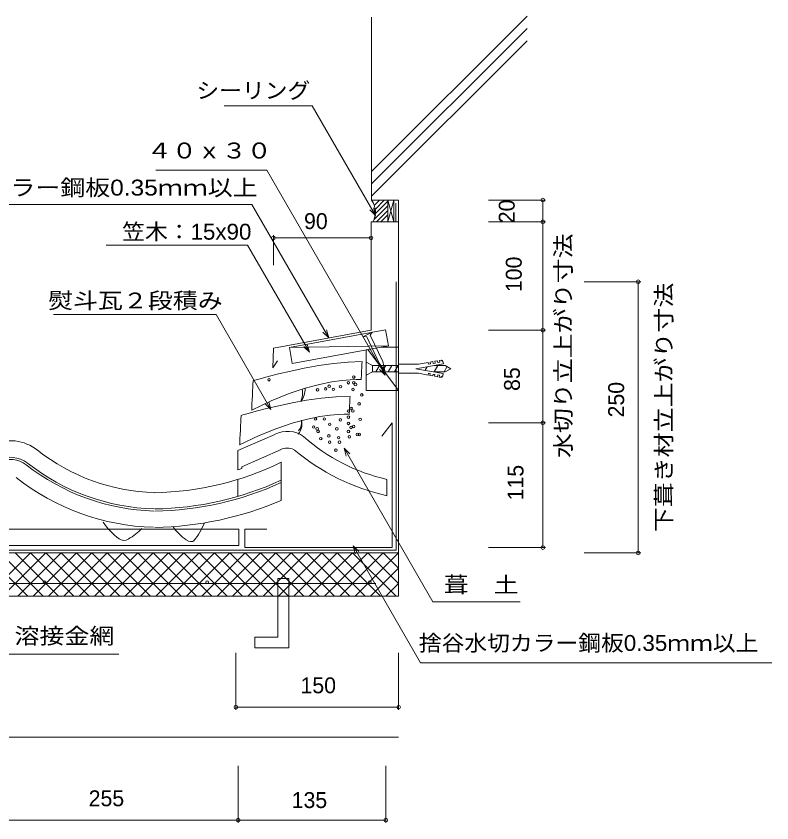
# Model space of a CAD drawing. Units: millimetres, scale not verified. Extents: x -642 to 731, y -427 to 427.
# Drawn here: x 35 to 731, y -317 to 427 of the extents above; entities that cross this region are included whole.
import ezdxf
from ezdxf.enums import TextEntityAlignment as Align

# ---------------------------------------------------------------- set-up
doc = ezdxf.new("R2010")
doc.units = ezdxf.units.MM
doc.header["$LTSCALE"] = 10
doc.linetypes.add('DASHED1', pattern=[1.8, 1.2, -0.6])
doc.linetypes.add('DASHED3', pattern=[4, 3, -1])
for name, color, linetype, lineweight in [('0-0_LAYER001', 1, 'Continuous', 18), ('0-1_LAYER003', 7, 'Continuous', 18), ('0-2_LAYER004', 2, 'Continuous', 18), ('0-3_LAYER005', 2, 'Continuous', 18), ('0-4_LAYER007', 2, 'Continuous', 18)]:
    doc.layers.add(name, color=color, linetype=linetype, lineweight=lineweight)
doc.styles.add('2', font='')
doc.styles.get('2').set_extended_font_data('2')

msp = doc.modelspace()

# ---------------------------------------------------------------- linework, layer by layer
at = {"layer": '0-0_LAYER001', "color": 2}
for p, q in [((377.42, 257.46), (377.42, 237.46)), ((522.81, 257.46), (470.31, 257.46)), ((520.31, 237.46), (520.31, 257.46)), ((522.81, 237.46), (470.31, 237.46)), ((520.31, 137.46), (520.31, 237.46)), ((354.9, 131.82), (362.97, 135.58)), ((361.29, 133.04), (362.97, 135.58)), ((522.81, 137.46), (470.31, 137.46)), ((522.81, 137.46), (470.31, 137.46)), ((357.93, 131.47), (354.9, 131.82)), ((357.93, 131.47), (369.34, 107)), ((361.29, 133.04), (372.7, 108.57)), ((357.39, 82.03), (357.39, 119.44)), ((387.39, 82.03), (359.1, 119.75)), ((371.52, 122.03), (387.39, 122.03)), ((357.39, 96.03), (357.39, 108.03)), ((363.39, 105.03), (357.39, 108.03)), ((363.39, 99.03), (363.39, 105.03)), ((387.39, 105.03), (363.39, 105.03)), ((366.28, 99.03), (369.74, 105.03)), ((369.34, 107), (374.8, 99.93)), ((372, 99.03), (375.46, 105.03)), ((374.8, 99.93), (372.7, 108.57)), ((377.72, 99.03), (381.19, 105.03)), ((383.45, 99.03), (386.91, 105.03)), ((387.39, 106.28), (405.59, 106.28)), ((387.39, 97.78), (387.39, 106.28)), ((403.37, 102.03), (428.64, 106.48)), ((414.68, 107.88), (405.59, 106.28)), ((414.98, 106.21), (414.68, 107.88)), ((414.98, 106.21), (416.65, 106.5)), ((419.02, 108.64), (416.36, 108.17)), ((416.65, 106.5), (416.36, 108.18)), ((419.31, 106.97), (419.02, 108.64)), ((419.31, 106.97), (420.99, 107.27)), ((420.11, 99.07), (423.54, 105.03)), ((430.39, 105.03), (420.38, 105.03)), ((423.35, 109.41), (420.69, 108.94)), ((420.99, 107.27), (420.69, 108.94)), ((423.65, 107.73), (423.35, 109.41)), ((423.65, 107.73), (425.32, 108.03)), ((426.5, 109.96), (425.02, 109.7)), ((425.32, 108.03), (425.02, 109.7)), ((428.24, 108.75), (428.64, 106.48)), ((435.39, 102.03), (430.39, 105.03)), ((357.39, 96.03), (363.39, 99.03)), ((387.39, 99.03), (363.39, 99.03)), ((387.39, 97.78), (405.59, 97.78)), ((403.37, 102.03), (428.46, 97.6)), ((414.51, 96.2), (405.59, 97.78)), ((411.72, 100.55), (413.62, 103.83)), ((414.81, 97.88), (414.51, 96.2)), ((414.81, 97.88), (416.48, 97.58)), ((416.48, 97.58), (416.18, 95.91)), ((419.14, 97.11), (418.84, 95.44)), ((419.14, 97.11), (420.81, 96.82)), ((430.39, 99.03), (420.38, 99.03)), ((420.81, 96.82), (420.52, 95.14)), ((428.07, 95.34), (428.46, 97.6)), ((429.32, 99.03), (432.16, 103.96)), ((430.39, 99.03), (435.39, 102.03)), ((418.84, 95.44), (416.18, 95.91)), ((423.18, 94.68), (420.52, 95.14)), ((423.47, 96.35), (423.18, 94.68)), ((423.47, 96.35), (425.15, 96.05)), ((425.15, 96.05), (424.85, 94.38)), ((426.33, 94.12), (424.85, 94.38)), ((357.39, 82.03), (387.39, 82.03)), ((381.4, 52.22), (371.83, 39.9)), ((522.81, 52.22), (470.31, 52.22)), ((520.31, -62.91), (520.31, 52.22)), ((522.81, -62.91), (470.31, -62.91)), ((-641.53, -107.78), (387.39, -107.78)), ((237.39, -212.52), (237.39, -160.02)), ((387.39, -212.52), (387.39, -160.02)), ((387.39, -210.02), (237.39, -210.02)), ((239.56, -316.66), (239.56, -264.16)), ((375.51, -316.66), (375.51, -264.16)), ((-15.44, -314.16), (239.56, -314.16)), ((239.56, -314.16), (375.51, -314.16))]:
    msp.add_line(p, q, dxfattribs=at)
at = {"layer": '0-0_LAYER001', "color": 3}
for p, q in [((353.7, 108.56), (340.7, 108.15)), ((342.59, 76.53), (329.6, 76.12))]:
    msp.add_line(p, q, dxfattribs=at)
at = {"layer": '0-0_LAYER001', "color": 4}
for p, q in [((239.08, 26.53), (273.32, 41.51)), ((239.08, 26.53), (239.08, 8.81)), ((242.81, 11.51), (279, 27.67)), ((279.08, -19.39), (279.08, 15.81)), ((239.08, 8.81), (242.8, 9.93)), ((242.81, 11.51), (242.81, 9.9)), ((376.61, 0.02), (376.61, -15.09)), ((239.08, -15.71), (239.08, -0.05))]:
    msp.add_line(p, q, dxfattribs=at)
at = {"layer": '0-0_LAYER001'}
for p, q in [((5.55, -67.78), (45.55, -107.78)), ((7.98, -107.78), (47.98, -67.78)), ((19.7, -67.78), (59.7, -107.78)), ((22.12, -107.78), (62.12, -67.78)), ((33.84, -67.78), (73.84, -107.78)), ((36.26, -107.78), (76.26, -67.78)), ((47.98, -67.78), (87.98, -107.78)), ((50.41, -107.78), (90.41, -67.78)), ((62.12, -67.78), (102.12, -107.78)), ((64.55, -107.78), (104.55, -67.78)), ((76.26, -67.78), (116.26, -107.78)), ((78.69, -107.78), (118.69, -67.78)), ((90.41, -67.78), (130.41, -107.78)), ((92.83, -107.78), (132.83, -67.78)), ((104.55, -67.78), (144.55, -107.78)), ((106.97, -107.78), (146.97, -67.78)), ((118.69, -67.78), (158.69, -107.78)), ((121.12, -107.78), (161.12, -67.78)), ((132.83, -67.78), (172.83, -107.78)), ((135.26, -107.78), (175.26, -67.78)), ((146.97, -67.78), (186.97, -107.78)), ((149.4, -107.78), (189.4, -67.78)), ((161.12, -67.78), (201.12, -107.78)), ((163.54, -107.78), (203.54, -67.78)), ((175.26, -67.78), (215.26, -107.78)), ((177.69, -107.78), (217.69, -67.78)), ((189.4, -67.78), (229.4, -107.78)), ((191.83, -107.78), (231.83, -67.78)), ((203.54, -67.78), (243.54, -107.78)), ((205.97, -107.78), (245.97, -67.78)), ((217.69, -67.78), (257.69, -107.78)), ((220.11, -107.78), (260.11, -67.78)), ((231.83, -67.78), (271.83, -107.78)), ((234.25, -107.78), (274.25, -67.78)), ((245.97, -67.78), (285.97, -107.78)), ((248.4, -107.78), (288.4, -67.78)), ((260.11, -67.78), (300.11, -107.78)), ((262.54, -107.78), (302.54, -67.78)), ((274.25, -67.78), (314.25, -107.78)), ((276.68, -107.78), (316.68, -67.78)), ((288.4, -67.78), (328.4, -107.78)), ((290.82, -107.78), (330.82, -67.78)), ((302.54, -67.78), (342.54, -107.78)), ((304.96, -107.78), (344.96, -67.78)), ((316.68, -67.78), (356.68, -107.78)), ((319.11, -107.78), (359.11, -67.78)), ((330.82, -67.78), (370.82, -107.78)), ((333.25, -107.78), (373.25, -67.78)), ((344.96, -67.78), (384.96, -107.78)), ((347.39, -107.78), (387.39, -67.78)), ((359.11, -67.78), (387.39, -96.07)), ((373.25, -67.78), (387.39, -81.92)), ((361.53, -107.78), (387.39, -81.92)), ((375.68, -107.78), (387.39, -96.07))]:
    msp.add_line(p, q, dxfattribs=at)
at = {"layer": '0-0_LAYER001', "color": 2}
for points in [[(366.07, 243.25), (307.67, 344.4), (226.67, 344.4)], [(374.98, 96.12), (265.85, 285.15), (184.85, 285.15)], [(364.13, 250.49), (366.07, 243.25), (360.76, 248.55)], [(373.04, 103.37), (374.98, 96.12), (369.68, 101.43)], [(339.14, 21.53), (337.2, 28.77), (342.5, 23.47)], [(337.2, 28.77), (419.06, -113.03), (499.46, -113.03)], [(347.27, -68.55), (345.33, -61.3), (350.64, -66.6)], [(345.33, -61.3), (407.53, -169.03), (641.53, -169.03)]]:
    msp.add_lwpolyline(points, dxfattribs=at)
at = {"layer": '0-0_LAYER001', "color": 3}
for points in [[(353.7, 108.56), (353.67, 108.1), (353.61, 106.84), (353.52, 104.98), (353.41, 102.72), (353.29, 100.26), (353.17, 97.8), (353.06, 95.54), (352.97, 93.68), (352.91, 92.41), (352.89, 91.95), (351.74, 92.03), (348.37, 92.09), (342.85, 91.92), (335.29, 91.26), (325.76, 89.88), (314.37, 87.55), (301.2, 84.02), (286.34, 79.05), (269.88, 72.42), (251.92, 63.88), (251.96, 64.64), (252.06, 66.69), (252.2, 69.72), (252.38, 73.4), (252.58, 77.4), (252.77, 81.4), (252.95, 85.08), (253.1, 88.11), (253.2, 90.17), (253.24, 90.92), (254.93, 91.43), (259.7, 92.79), (267.1, 94.81), (276.66, 97.24), (287.92, 99.89), (300.43, 102.52), (313.72, 104.92), (327.33, 106.88), (340.81, 108.16)], [(342.59, 76.53), (342.57, 76.06), (342.51, 74.8), (342.42, 72.94), (342.31, 70.68), (342.19, 68.22), (342.07, 65.76), (341.96, 63.5), (341.87, 61.64), (341.81, 60.38), (341.79, 59.91), (340.64, 59.99), (337.27, 60.06), (331.75, 59.88), (324.19, 59.22), (314.66, 57.85), (303.27, 55.51), (290.1, 51.98), (275.24, 47.02), (258.78, 40.39), (240.82, 31.85), (240.86, 32.6), (240.96, 34.66), (241.1, 37.69), (241.28, 41.36), (241.48, 45.37), (241.67, 49.37), (241.85, 53.05), (242, 56.07), (242.1, 58.13), (242.13, 58.89), (243.83, 59.39), (248.6, 60.76), (256, 62.77), (265.56, 65.21), (276.82, 67.85), (289.32, 70.49), (302.61, 72.89), (316.23, 74.84), (329.71, 76.13)]]:
    msp.add_lwpolyline(points, dxfattribs=at)
at = {"layer": '0-0_LAYER001', "color": 2}
for centre in [(520.31, 257.46), (520.31, 237.46), (520.31, 237.46), (520.31, 137.46), (520.31, 52.22), (520.31, -62.91), (237.39, -210.02), (387.39, -210.02), (239.56, -314.16), (239.56, -314.16), (375.51, -314.16)]:
    msp.add_circle(centre, 1.7, dxfattribs=at)
for centre, radius, start, end in [((345.12, 246.1), 20.69, 335.49168, 33.31955), ((426.75, 108.48), 1.5, 10.45127, 99.63753), ((426.59, 95.6), 1.5, 259.83899, 350.14733), ((277.89, 80.03), 20.93, 337.07354, 8.96434), ((285.46, 52.84), 12.53, 320.09211, 8.01709)]:
    msp.add_arc(centre, radius, start, end, dxfattribs=at)
at = {"layer": '0-0_LAYER001', "color": 4}
for centre, radius, start, end in [((284.93, 19.03), 25.3, 53.94264, 117.01753), ((414.24, 167.57), 171.73, 228.22927, 257.34245), ((29.24, -5.01), 40.68, 51.53531, 115.27963), ((167.48, 170.1), 182.38, 231.7756, 268.38173), ((284.67, 11.17), 17.57, 69.91802, 110.08197), ((420.48, 181.09), 200.99, 229.91572, 257.44372), ((28.89, -7.29), 27.73, 54.17618, 112.93031), ((28.88, -7.79), 26.21, 54.56427, 111.2666), ((167.48, 170.1), 197.38, 231.7756, 268.38173), ((157.94, 262.99), 275.28, 270.90795, 296.10972), ((167.48, 170.1), 199.38, 231.7756, 268.38173), ((167.48, 170.1), 199.38, 231.7756, 268.38173), ((167.48, 170.1), 214.38, 231.7756, 268.38173), ((167.48, 170.1), 214.38, 231.7756, 268.38173), ((157.94, 262.99), 290.28, 270.90795, 294.66738), ((157.94, 262.99), 292.28, 270.90795, 294.48746), ((157.94, 262.99), 307.28, 270.90795, 293.21983), ((164.16, -7.1), 58.84, 213.2508, 234.31144), ((221.95, -13.4), 52.18, 215.53767, 234.46232), ((144.09, -13.28), 69.67, 321.65733, 337.34946), ((117.78, -15.78), 44.13, 297.62161, 318.2313), ((134.28, -48.25), 7.95, 234.52014, 301.23766), ((195.62, -51.1), 6.27, 234.10575, 303.29033)]:
    msp.add_arc(centre, radius, start, end, dxfattribs=at)
at = {"layer": '0-1_LAYER003'}
for p, q in [((362.39, 283.69), (505.77, 427.07)), ((362.41, 257.46), (362.41, 426.07)), ((505.77, 415.76), (362.39, 272.38)), ((362.39, 261.07), (505.77, 404.44)), ((307.67, 344.4), (226.67, 344.4)), ((265.85, 285.15), (184.85, 285.15)), ((251.97, 253.32), (18.95, 253.32)), ((322.9, 130.47), (251.97, 253.32)), ((387.39, 257.46), (362.41, 257.46)), ((382.88, 257.46), (377.42, 237.46)), ((387.39, -67.78), (387.39, 257.46)), ((387.39, 257.46), (387.39, -107.78)), ((470.31, 257.46), (522.01, 257.46)), ((520.31, 257.46), (520.31, -62.91)), ((366.07, 243.25), (360.76, 248.55)), ((361.94, 237.46), (386.94, 237.46)), ((361.94, 237.46), (361.94, 137.46)), ((470.31, 237.46), (522.01, 237.46)), ((271.94, 197.58), (271.94, 224.28)), ((117.72, 215.79), (248.22, 215.79)), ((305.15, 117.18), (248.22, 215.79)), ((271.94, 222.58), (361.94, 222.58)), ((558.25, 182.22), (609.95, 182.22)), ((608.25, -67.78), (608.25, 182.22)), ((105.14, 151.88), (219.14, 151.88)), ((269.68, 64.34), (219.14, 151.88)), ((522.01, 137.46), (470.31, 137.46)), ((286.67, 121.73), (377.9, 123.19)), ((357.39, 119.44), (359.1, 119.75)), ((357.39, 82.03), (357.39, 119.44)), ((359.1, 119.75), (387.39, 82.03)), ((387.39, 122.03), (371.52, 122.03)), ((387.39, 82.03), (360.89, 117.35)), ((363.39, 105.03), (357.39, 108.03)), ((363.39, 105.03), (386.91, 105.03)), ((405.59, 106.28), (387.39, 106.28)), ((405.59, 106.28), (414.68, 107.88)), ((363.39, 99.03), (357.39, 96.03)), ((369.68, 101.43), (374.98, 96.12)), ((387.39, 97.78), (405.59, 97.78)), ((387.39, 82.03), (357.39, 82.03)), ((269.68, 64.34), (264.38, 69.64)), ((269.68, 64.34), (267.74, 71.58)), ((381.4, 52.22), (371.83, 39.9)), ((381.4, -62.91), (381.4, 52.22)), ((470.31, 52.22), (522.01, 52.22)), ((337.2, 28.77), (419.06, -113.03)), ((240.2, -60.94), (-641.53, -60.94)), ((-641.53, -65.28), (381.4, -65.28)), ((245.48, -62.91), (381.4, -62.91)), ((345.33, -61.3), (407.53, -169.03)), ((522.01, -62.91), (470.31, -62.91)), ((-641.53, -67.78), (387.39, -67.78)), ((558.25, -67.78), (609.95, -67.78)), ((419.06, -113.03), (499.46, -113.03)), ((26.58, -161.19), (101.53, -161.19)), ((237.39, -160.02), (237.39, -211.72)), ((387.39, -211.72), (387.39, -160.02)), ((407.53, -169.03), (641.53, -169.03)), ((237.39, -210.02), (387.39, -210.02)), ((387.39, -237.78), (-641.53, -237.78)), ((239.56, -315.86), (239.56, -264.16)), ((375.51, -315.86), (375.51, -264.16)), ((-525.44, -314.16), (375.51, -314.16))]:
    msp.add_line(p, q, dxfattribs=at)
at = {"layer": '0-1_LAYER003', "color": 2}
for p, q in [((271.94, 225.08), (271.94, 197.58)), ((361.94, 225.08), (361.94, 197.58)), ((361.94, 222.58), (271.94, 222.58)), ((610.75, 182.22), (558.25, 182.22)), ((608.25, -67.78), (608.25, 182.22)), ((610.75, -67.78), (558.25, -67.78))]:
    msp.add_line(p, q, dxfattribs=at)
at = {"layer": '0-1_LAYER003'}
for points in [[(307.67, 344.4), (366.07, 243.25), (364.13, 250.49)], [(265.85, 285.15), (374.98, 96.12), (373.04, 103.37)], [(382.88, 237.46), (382.88, 257.46), (377.42, 257.46), (377.42, 237.46)], [(377.42, 257.46), (382.88, 237.46), (377.42, 237.46)], [(381.4, -65.28), (385.07, -65.28), (385.07, 182.22)], [(361.94, 137.46), (271.94, 120.98), (271.39, 102.9), (275.68, 109.27)], [(317.6, 135.77), (322.9, 130.47), (320.96, 137.72)], [(300.38, 121.95), (305.15, 117.18), (303.21, 124.43)], [(387.39, 99.03), (363.39, 99.03), (363.39, 105.03)], [(414.68, 107.88), (414.98, 106.21), (416.65, 106.5), (416.36, 108.17), (419.02, 108.64), (419.31, 106.97), (420.99, 107.27), (420.69, 108.94), (423.35, 109.41), (423.65, 107.73), (425.32, 108.03), (425.02, 109.7), (426.5, 109.96), (428.23, 108.75), (428.64, 106.48), (403.37, 102.03), (428.46, 97.6), (428.06, 95.34)], [(428.07, 95.34), (426.33, 94.12), (424.85, 94.38), (425.15, 96.05), (423.47, 96.35), (423.18, 94.68), (420.52, 95.14), (420.81, 96.82), (419.14, 97.11), (418.84, 95.44), (416.18, 95.91), (416.48, 97.58), (414.81, 97.88), (414.51, 96.2), (405.59, 97.78)], [(339.14, 21.53), (337.2, 28.77), (342.5, 23.47)], [(-641.53, -45.94), (240.2, -45.94), (240.2, -60.94)], [(266.02, -45.94), (245.48, -45.94), (245.48, -62.91)], [(347.27, -68.55), (345.33, -61.3), (350.64, -66.6)], [(387.39, -67.78), (387.39, -107.78), (-641.53, -107.78)]]:
    msp.add_lwpolyline(points, dxfattribs=at)
at = {"layer": '0-1_LAYER003', "color": 2}
for points in [[(322.9, 130.47), (251.97, 253.32), (17.97, 253.32)], [(305.15, 117.18), (248.22, 215.79), (117.72, 215.79)], [(269.68, 64.34), (219.14, 151.88), (105.14, 151.88)], [(320.96, 137.72), (322.9, 130.47), (317.6, 135.77)], [(303.21, 124.43), (305.15, 117.18), (299.85, 122.49)], [(267.74, 71.58), (269.68, 64.34), (264.38, 69.64)]]:
    msp.add_lwpolyline(points, dxfattribs=at)
at = {"layer": '0-1_LAYER003'}
for points in [[(375.19, 137.95), (377.9, 123.19), (289.37, 106.98), (286.67, 121.73)], [(374.8, 99.93), (372.7, 108.57), (361.29, 133.04), (362.97, 135.58), (354.9, 131.82), (357.93, 131.47), (369.34, 107)], [(276.15, -91.34), (286.15, -91.34), (286.15, -155.36), (254.78, -155.36), (254.78, -145.36), (276.15, -145.36)]]:
    msp.add_lwpolyline(points, close=True, dxfattribs=at)
at = {"layer": '0-1_LAYER003', "color": 2}
for centre in [(271.94, 222.58), (361.94, 222.58), (608.25, 182.22), (608.25, -67.78)]:
    msp.add_circle(centre, 1.7, dxfattribs=at)
at = {"layer": '0-1_LAYER003'}
for centre, radius, start, end in [((346.71, 246.22), 19.31, 333.20189, 35.60934), ((283.37, 83.21), 17.84, 320.69091, 2.58923), ((284.04, 51.01), 14.22, 319.54898, 12.4552)]:
    msp.add_arc(centre, radius, start, end, dxfattribs=at)
at = {"layer": '0-2_LAYER004'}
for p, q in [((362.39, 257.46), (362.39, 426.07)), ((382.88, 257.46), (377.42, 237.46)), ((382.88, 237.46), (377.42, 257.46)), ((384.94, 237.56), (384.94, 254.51)), ((387.39, 257.46), (387.39, -107.78)), ((361.94, 137.46), (361.94, 237.46)), ((271.94, 120.98), (361.94, 137.46)), ((286.67, 121.73), (375.19, 137.95)), ((375.19, 137.95), (377.9, 123.19)), ((271.94, 120.98), (271.39, 102.9)), ((286.67, 121.73), (377.9, 123.19)), ((289.37, 106.98), (286.67, 121.73)), ((377.9, 123.19), (289.37, 106.98)), ((271.39, 102.9), (275.68, 109.27)), ((381.4, 52.22), (381.4, -62.91)), ((-641.53, -45.94), (240.2, -45.94)), ((240.2, -45.94), (240.2, -60.94)), ((-641.53, -60.94), (240.2, -60.94)), ((245.48, -62.91), (381.4, -62.91)), ((387.39, -67.78), (-641.53, -67.78))]:
    msp.add_line(p, q, dxfattribs=at)
at = {"layer": '0-2_LAYER004', "color": 7}
for p, q in [((184.85, 285.15), (163.51, 285.15)), ((105.14, 151.88), (69.13, 151.88)), ((101.53, -161.19), (129.34, -161.19)), ((641.53, -169.03), (731.41, -169.03))]:
    msp.add_line(p, q, dxfattribs=at)
at = {"layer": '0-2_LAYER004', "linetype": 'DASHED3'}
for q in [(385.07, 182.22), (-641.53, -65.28)]:
    msp.add_line((385.07, -65.28), q, dxfattribs=at)
at = {"layer": '0-2_LAYER004', "color": 3}
msp.add_line((366.4, -96.02), (-623.76, -96.02), dxfattribs=at)
at = {"layer": '0-2_LAYER004', "linetype": 'DASHED1'}
for p, q in [((276.15, -91.34), (286.15, -91.34)), ((276.15, -91.34), (276.15, -145.36)), ((286.15, -91.34), (286.15, -155.36)), ((254.78, -145.36), (254.78, -155.36)), ((276.15, -145.36), (254.78, -145.36)), ((286.15, -155.36), (254.78, -155.36))]:
    msp.add_line(p, q, dxfattribs=at)
at = {"layer": '0-2_LAYER004'}
for points in [[(245.48, -62.91), (245.48, -45.94), (266.02, -45.94)], [(-10.88, -96.3), (26.58, -161.19), (86.58, -161.19)]]:
    msp.add_lwpolyline(points, dxfattribs=at)
at = {"layer": '0-2_LAYER004', "color": 3}
for centre in [(60.92, -94.79), (210.92, -94.79), (360.92, -94.79)]:
    msp.add_circle(centre, 1.3, dxfattribs=at)
at = {"layer": '0-3_LAYER005'}
for p, q in [((361.94, 257.46), (387.39, 257.46)), ((364.83, 252.39), (369.9, 257.46)), ((365.61, 248.94), (374.14, 257.46)), ((365.77, 244.85), (377.42, 256.5)), ((382.88, 237.46), (382.88, 257.46)), ((364.77, 239.6), (377.42, 252.26)), ((366.87, 237.46), (377.42, 248.01)), ((371.11, 237.46), (377.42, 243.77)), ((361.94, 237.46), (386.94, 237.46))]:
    msp.add_line(p, q, dxfattribs=at)
for centre in [(267.95, 91.84), (341.08, 89.09), (346.01, 89.09), (346.02, 94.3), (312.68, 82.59), (320.07, 83.41), (323.36, 85.88), (327.16, 82.99), (333.77, 85.46), (345.35, 82.9), (347.65, 87.45), (353.41, 77.87), (350.95, 69.65), (341.09, 63.08), (343.55, 65.54), (345.19, 63.08), (310.68, 55.68), (318.9, 55.68), (333.69, 54.86), (341.09, 57.32), (341.09, 51.57), (351.94, 55.34), (309.04, 48.28), (312.32, 46.64), (313.15, 44.18), (323.83, 50.75), (330.4, 46.64), (341.09, 44.18), (343.51, 47.88), (345.98, 48.7), (315.61, 37.6), (323.01, 40.07), (332.05, 38.42), (341.91, 39.24), (349.49, 41.34), (351.13, 41.34), (323.83, 34.31), (332.87, 34.31), (329.58, 26.92)]:
    msp.add_circle(centre, 1.16, dxfattribs=at)
at = {"layer": '0-4_LAYER007'}
for p, q in [((362.39, 283.69), (505.77, 427.07)), ((362.39, 272.38), (505.77, 415.76)), ((362.39, 261.07), (505.77, 404.44)), ((-641.53, -237.78), (387.39, -237.78))]:
    msp.add_line(p, q, dxfattribs=at)

# ---------------------------------------------------------------- texts
at = {"layer": '0-0_LAYER001', "color": 7, "style": '2', "width": 1.15}
msp.add_text('\u3000葺\u3000土', height=14.66, dxfattribs=at).set_placement((405.97, -108.84), align=Align.BOTTOM_LEFT)
at = {"layer": '0-1_LAYER003', "style": '2', "width": 1.15}
msp.add_text('熨斗瓦２段積み', height=14.66, dxfattribs=at).set_placement((64.25, 153.14), align=Align.BOTTOM_LEFT)
at = {"layer": '0-2_LAYER004', "color": 7, "style": '2'}
for s, width, p in [('シーリング', 1.05, (200.94, 346.78)), ('４０ｘ３０', 1.15, (155.37, 291.45)), ('雨押水切カラー鋼板0.35ｍｍ以上', 1.15, (-85.46, 257.28)), ('笠木：15x90', 1.05, (132.59, 216.6)), ('溶接金網', 1.15, (33.33, -156.03)), ('捨谷水切カラー鋼板0.35ｍｍ以上', 1.05, (405.97, -162.54))]:
    msp.add_text(s, height=14.66, dxfattribs=dict(at, width=width)).set_placement(p, align=Align.BOTTOM_LEFT)
for s, p in [('20', (498.72, 236.13)), ('100', (505.23, 172.66)), ('85', (503.6, 81.54)), ('250', (599.6, 57.13)), ('115', (506.85, -19.35))]:
    msp.add_text(s, height=14.66, rotation=90, dxfattribs=at).set_placement(p, align=Align.BOTTOM_LEFT)
for s, p in [('90', (300.2, 226.36)), ('150', (296.94, -201.6)), ('255', (101.67, -305.74)), ('135', (288.81, -307.37))]:
    msp.add_text(s, height=14.66, dxfattribs=at).set_placement(p, align=Align.BOTTOM_LEFT)
at = {"layer": '0-2_LAYER004', "color": 7, "style": '2', "width": 1.15}
for s, p in [('水切り立上がり寸法', (550.79, 19.71)), ('下葺き材立上がり寸法', (643.54, -48.64))]:
    msp.add_text(s, height=14.66, rotation=90, dxfattribs=at).set_placement(p, align=Align.BOTTOM_LEFT)

doc.saveas('drawing.dxf')
